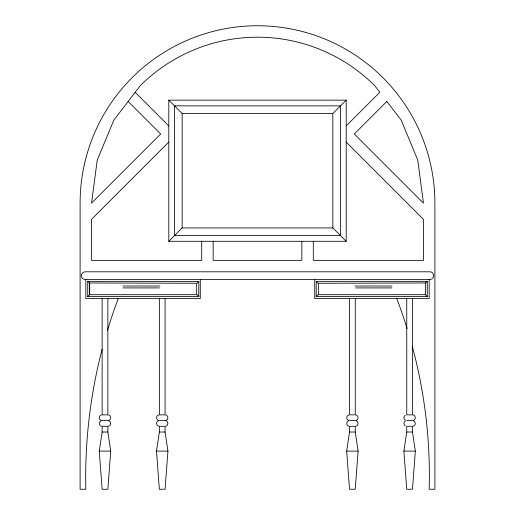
<?xml version="1.0" encoding="UTF-8"?>
<svg xmlns="http://www.w3.org/2000/svg" width="515" height="515" viewBox="0 0 515 515"><rect width="100%" height="100%" fill="white"/><g stroke="black" fill="none" stroke-linecap="round" stroke-linejoin="round"><path stroke-width="0.77" d="M110.719 451.101L107.86 489.25L102.137 489.25L99.273 451.101L102.137 432.027L102.137 426.304L107.86 426.304L107.86 432.027L110.719 451.101L99.273 451.101M167.942 451.101L165.077 489.25L159.36 489.25L156.496 451.101L159.36 432.027L159.36 426.304L165.077 426.304L165.077 432.027L167.942 451.101L156.496 451.101M358.118 451.101L355.253 489.25L349.537 489.25L346.672 451.101L349.537 432.027L349.537 426.304L355.253 426.304L355.253 432.027L358.118 451.101L346.672 451.101M415.341 451.101L412.476 489.25L406.753 489.25L403.895 451.101L406.753 432.027L406.753 426.304L412.476 426.304L412.476 432.027L415.341 451.101L403.895 451.101M198.809 281.377L198.764 296.601L87.743 296.601L87.743 281.345L198.809 281.377L196.949 283.25M316.191 296.569L316.236 281.345L427.257 281.345L427.257 296.601L316.191 296.569L318.051 294.696M427.244 281.345L425.371 283.218L425.351 294.696L427.244 296.601M168.785 142.095L91.554 219.326L91.554 260.358L201.706 260.358L201.706 241.284M168.804 241.284L182.155 227.933L332.844 227.933L346.196 241.284L346.196 100.142L168.804 100.142L168.804 241.284L346.196 241.284M168.804 100.142L182.155 113.493L332.844 113.493L346.196 100.142M87.788 296.569L89.662 294.696L89.662 283.25L87.756 281.345M405.324 415.245C403.464 416.249 403.464 419.197 405.324 420.201M405.324 420.967C403.464 421.972 403.464 424.92 405.324 425.924M101.397 414.961C98.648 415.566 98.648 419.88 101.397 420.485M101.397 420.678C98.648 421.289 98.648 425.602 101.397 426.208M108.601 420.485C111.349 419.88 111.349 415.566 108.601 414.961M108.601 426.208C111.349 425.602 111.349 421.289 108.601 420.678M158.62 414.961C155.871 415.566 155.871 419.88 158.62 420.485M158.62 420.678C155.871 421.289 155.871 425.602 158.62 426.208M165.824 420.485C168.566 419.88 168.566 415.566 165.824 414.961M165.824 426.208C168.566 425.602 168.566 421.289 165.824 420.678M348.79 414.961C346.048 415.566 346.048 419.88 348.79 420.485M348.79 420.678C346.048 421.289 346.048 425.602 348.79 426.208M355.994 420.485C358.743 419.88 358.743 415.566 355.994 414.961M355.994 426.208C358.743 425.602 358.743 421.289 355.994 420.678M413.217 420.485C415.966 419.88 415.966 415.566 413.217 414.961M413.217 426.208C415.966 425.602 415.966 421.289 413.217 420.678M123.034 286.012L160.004 286.012M354.996 286.012L391.966 286.012M123.034 287.917L159.347 287.917M355.653 287.917L391.966 287.917M425.351 294.696L318.347 294.696L318.347 283.25L425.609 282.973M102.137 420.581L107.86 420.581M159.36 420.581L165.077 420.581M349.537 420.581L355.253 420.581M406.753 420.581L412.476 420.581M102.137 432.027L107.86 432.027M159.36 432.027L165.077 432.027M349.537 432.027L355.253 432.027M406.753 432.027L412.476 432.027M318.051 283.25L316.191 281.377M196.949 294.696L198.809 296.569M346.196 125.892L379.825 92.294L374.843 85.799A165.946 165.946 0 0 0 140.157 85.799L113.789 120.169L97.213 160.191L91.554 203.142L160.693 134.003L128.145 101.455M346.215 142.095L423.446 219.326L423.446 260.358L313.294 260.358L313.294 241.284M135.175 92.301L168.785 125.911M89.629 283.218L89.649 294.696L196.653 294.696L196.653 283.25L89.391 282.973M429.169 279.433L429.169 298.507L314.723 298.507L314.723 279.433M412.476 298.507L412.476 414.858L406.753 414.858L406.753 298.507M355.253 298.507L355.253 414.858L349.537 414.858L349.537 298.507M332.844 113.493L332.844 227.933M301.848 241.284L301.848 260.358L213.152 260.358L213.152 241.284M200.277 279.433L200.277 298.507L85.831 298.507L85.831 279.433M182.155 113.493L182.155 227.933M165.077 298.507L165.077 414.858L159.36 414.858L159.36 298.507M107.86 298.507L107.86 414.858L102.137 414.858L102.137 298.507M102.124 349.286A507.352 507.352 0 0 0 85.831 489.25L80.108 489.25L80.108 203.142A177.392 177.392 0 0 1 257.5 25.75A177.392 177.392 0 0 1 434.892 203.142L434.892 489.25L429.169 489.25A495.404 495.404 0 0 0 412.257 346.254M107.352 330.694A507.352 507.352 0 0 1 118.257 298.507M396.743 298.507A495.404 495.404 0 0 1 407.095 328.448M81.389 274.63C80.72 276.954 82.658 279.478 85.072 279.433L429.928 279.433C434.827 279.619 434.827 271.624 429.928 271.804L85.072 271.804L83.166 272.319L81.389 274.63M386.855 101.455L354.307 133.997L423.446 203.142L417.787 160.191L401.211 120.169L386.855 101.455M340.473 105.858L174.527 105.858L174.527 235.567L340.473 235.567L340.473 105.858"/></g></svg>
